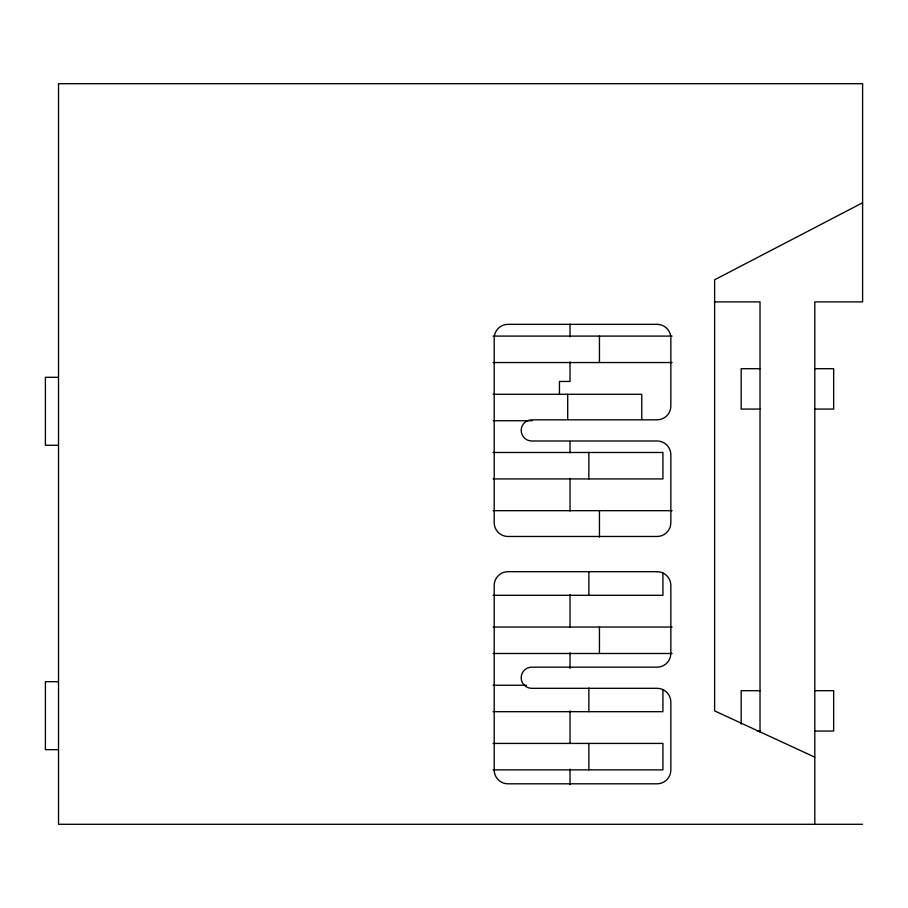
<?xml version="1.0" encoding="UTF-8"?>
<svg xmlns="http://www.w3.org/2000/svg" width="908" height="908" viewBox="0 0 908 908"><rect width="100%" height="100%" fill="white"/><g stroke="black" fill="none" stroke-linecap="round" stroke-linejoin="round"><path stroke-width="1.36" d="M862.6 202.768L714.63 279.8L714.63 710.885L814.794 757.17M714.653 301.899L760.019 301.899L760.019 732.257M493.146 336.096L672.113 336.096M493.146 362.553L672.113 362.553M760.019 368.705L741.166 368.705L741.166 409.077L760.019 409.077M814.794 368.705L833.658 368.705L833.658 409.077L814.794 409.077M57.885 377.297L45.4 377.297L45.4 445.272L57.885 445.272M493.169 394.288L641.763 394.288L641.763 419.348M493.169 420.733L532.27 420.733M493.123 452.479L662.931 452.479L662.931 478.925L493.123 478.925M493.146 510.671L672.113 510.671M493.123 595.308L662.931 595.308L662.931 573.027M493.146 627.042L672.113 627.042M493.146 653.499L672.113 653.499M57.885 681.692L45.4 681.692L45.4 749.668L57.885 749.668M493.123 685.234L526.504 685.234M760.019 690.693L741.166 690.693L741.166 724.096M814.794 690.693L833.658 690.693L833.658 731.053L814.794 731.053M493.123 711.679L662.931 711.679L662.931 689.41M757.329 731.053L760.019 731.053M493.123 743.425L662.931 743.425L662.931 769.87L493.123 769.87M862.6 824.294L58.532 824.294L58.532 83.706L862.6 83.706L862.6 301.899L814.794 301.899L814.794 824.294M599.45 336.096L599.45 362.553M599.45 510.671L599.45 537.116M599.45 627.042L599.45 653.499M588.861 452.479L588.861 478.925M588.861 571.643L588.861 595.308M588.861 688.014L588.861 711.679M588.861 743.425L588.861 769.87M570.031 324.235L570.031 336.789M570.031 361.906L570.031 381.451L559.453 381.451L559.453 393.924M570.031 441.538L570.031 452.888M570.031 478.403L570.031 511.011M570.031 594.649L570.031 627.258M570.031 652.784L570.031 668.379M570.031 710.907L570.031 743.516M570.031 769.031L570.031 784.625M567.704 394.288L567.704 419.348M657.063 324.349L507.981 324.349A13.779 13.779 0 0 0 494.202 338.128L494.202 522.702A13.779 13.779 0 0 0 507.981 536.469L657.063 536.469A13.779 13.779 0 0 0 670.842 522.702L670.842 454.772A13.779 13.779 0 0 0 657.063 440.993L531.759 440.993A10.578 10.578 0 0 1 521.181 430.415A10.578 10.578 0 0 1 531.759 419.837L657.063 419.837A13.779 13.779 0 0 0 670.842 406.058L670.842 338.128A13.779 13.779 0 0 0 657.063 324.349M657.063 571.688L507.981 571.688A13.779 13.779 0 0 0 494.202 585.456L494.202 770.029A13.779 13.779 0 0 0 507.981 783.808L657.063 783.808A13.779 13.779 0 0 0 670.842 770.029L670.842 702.1A13.779 13.779 0 0 0 657.063 688.321L531.759 688.321A10.578 10.578 0 0 1 521.181 677.743A10.578 10.578 0 0 1 531.759 667.164L657.063 667.164A13.779 13.779 0 0 0 670.842 653.385L670.842 585.456A13.779 13.779 0 0 0 657.063 571.688"/></g></svg>
